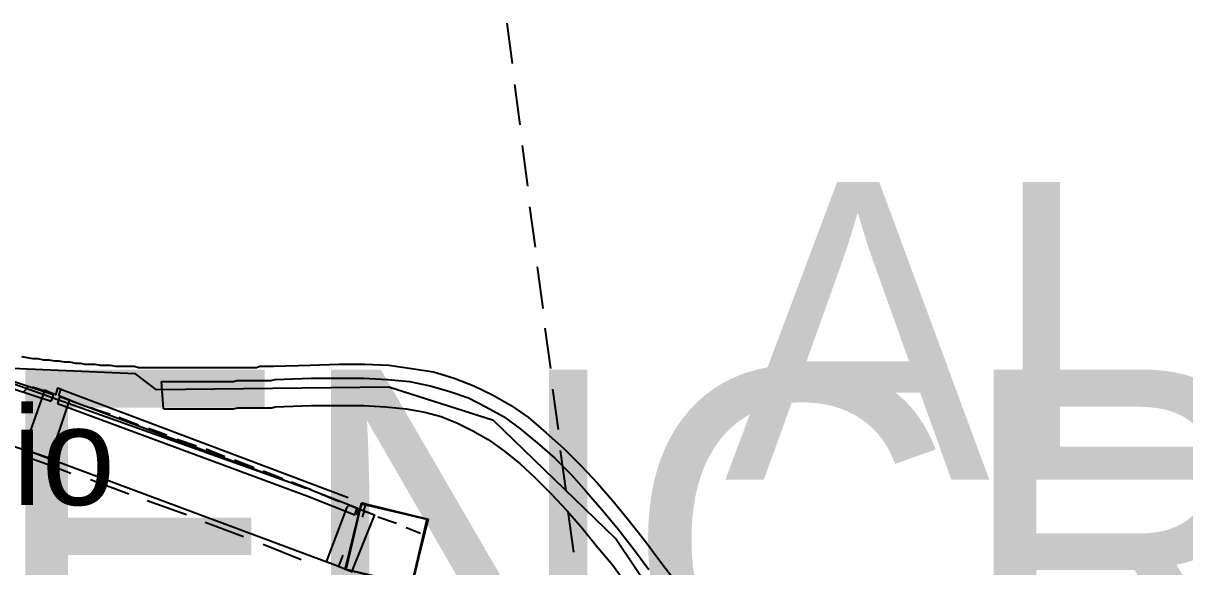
# Model space of a CAD drawing. Header units: feet. Extents: x -84 to 198, y -22 to 181.
# Drawn here: x 121.38 to 135.55, y 153.02 to 159.66 of the extents above; entities that cross this region are included whole.
import ezdxf
from ezdxf.enums import TextEntityAlignment as Align

# ---------------------------------------------------------------- set-up
doc = ezdxf.new("R2010")
doc.units = ezdxf.units.FT
for name, color, linetype in [('A-AREA-UNIDAD', 30, 'CONTINUOUS'), ('A-LINEA', 7, 'CONTINUOUS'), ('A-NOMBRE-ESPACIO', 2, 'CONTINUOUS'), ('A-TEXTO-PDF', 3, 'CONTINUOUS')]:
    doc.layers.add(name, color=color, linetype=linetype)

msp = doc.modelspace()

# ---------------------------------------------------------------- linework, layer by layer
at = {"layer": 'A-AREA-UNIDAD'}
msp.add_lwpolyline([(135.76, 140.7822), (133.04, 146.2222), (130.72, 150.2222), (128.608, 153.3689), (127.12, 154.8089), (125.84, 155.2178), (123.008, 155.1822), (122.752, 155.3778), (119.92, 155.5022), (114.528, 157.1378), (110.368, 158.1333)], dxfattribs=at)
at = {"layer": 'A-LINEA'}
for p, q in [((127.28, 159.6578), (127.3467, 159.1644)), ((127.3733, 158.9111), (127.44, 158.4178)), ((127.4667, 158.1644), (127.5333, 157.6711)), ((127.56, 157.4178), (127.6267, 156.9244)), ((127.6533, 156.6844), (127.72, 156.1778)), ((118.04, 156.2444), (121.72, 155.0444)), ((127.7467, 155.9378), (127.8133, 155.4444)), ((124.8383, 153.9785), (119.6761, 155.8195)), ((117.8133, 155.6178), (121.5467, 154.4044)), ((121.3867, 155.1644), (121.4533, 155.2311)), ((121.7333, 155.1378), (121.4933, 155.2178)), ((123.0933, 154.9511), (123.0667, 155.2844)), ((121.84, 155.1911), (125.3467, 153.8711)), ((122.08, 155.0044), (121.84, 155.0978)), ((127.84, 155.1911), (127.9067, 154.6978)), ((122.7867, 154.7511), (122.5467, 154.8444)), ((123.1333, 154.6311), (122.9067, 154.7111)), ((123.4933, 154.4978), (123.2533, 154.5778)), ((121.5467, 154.4044), (125.2267, 153.0311)), ((123.84, 154.3644), (123.6133, 154.4578)), ((127.9333, 154.4444), (128, 153.9511)), ((124.2, 154.2311), (123.96, 154.3244)), ((122.6667, 153.9111), (122.2, 154.0844)), ((124.5467, 154.0978), (124.3067, 154.1911)), ((124.8933, 153.9644), (124.6533, 154.0578)), ((123.3733, 153.6578), (122.8933, 153.8311)), ((125.24, 153.8178), (125.0133, 153.9111)), ((125.5867, 153.6844), (125.36, 153.7778)), ((128.0267, 153.6978), (128.0933, 153.2044)), ((124.0667, 153.3911), (123.6, 153.5644)), ((125.9333, 153.5511), (125.7067, 153.6311)), ((124.0933, 144.2178), (126.2933, 153.4978)), ((126.2267, 153.4311), (126.0533, 153.4978)), ((124.7733, 153.1111), (124.3067, 153.2978)), ((125.28, 153.1644), (125.2267, 153.0311))]:
    msp.add_line(p, q, dxfattribs=at)
for points in [[(121.72, 155.0444), (121.7467, 155.0978), (121.7467, 155.1244), (119.8533, 155.7511)], [(121.36, 155.5911), (121.4267, 155.5778), (121.4933, 155.5644), (121.56, 155.5644), (121.6267, 155.5511), (121.6933, 155.5511), (121.76, 155.5378), (121.8133, 155.5378), (121.88, 155.5244), (121.9467, 155.5244), (122.0133, 155.5111), (122.08, 155.5111), (122.1333, 155.4978), (122.2, 155.4978), (122.2533, 155.4978), (122.32, 155.4844), (122.3867, 155.4844), (122.44, 155.4844), (122.5067, 155.4711), (122.56, 155.4711), (122.6133, 155.4711), (122.68, 155.4711), (122.7333, 155.4711), (122.7867, 155.4578), (122.8533, 155.4578), (122.9067, 155.4578), (122.96, 155.4578), (123.0133, 155.4578), (123.0667, 155.4578), (123.12, 155.4578), (123.1733, 155.4578), (123.2267, 155.4578), (123.28, 155.4578), (123.3333, 155.4578), (123.3867, 155.4578), (123.44, 155.4578), (123.4933, 155.4578), (123.5467, 155.4578), (123.6, 155.4578), (123.6533, 155.4578), (123.6933, 155.4578), (123.7467, 155.4578), (123.8, 155.4578), (123.84, 155.4578), (123.8933, 155.4578), (123.9467, 155.4578), (123.9867, 155.4578), (124.04, 155.4578), (124.08, 155.4578), (124.1333, 155.4578), (124.1733, 155.4578), (124.2267, 155.4578), (124.2667, 155.4711), (124.3067, 155.4711), (124.36, 155.4711), (124.4, 155.4711), (124.44, 155.4711), (124.88, 155.4844), (125.2267, 155.4978), (125.5467, 155.4978), (125.84, 155.4844), (126.12, 155.4444), (126.3867, 155.4044), (126.64, 155.3244), (126.88, 155.2311), (127.1067, 155.1244), (127.3333, 154.9911), (127.5467, 154.8444), (127.76, 154.6578), (127.9733, 154.4711), (128.1867, 154.2578), (128.3867, 154.0444), (128.5733, 153.8311), (128.76, 153.6044), (128.96, 153.3511), (129.1467, 153.0978), (129.3333, 152.8578)], [(123.0667, 155.2844), (123.12, 155.2844), (123.1733, 155.2844), (123.2267, 155.2844), (123.28, 155.2844), (123.3333, 155.2844), (123.3867, 155.2844), (123.44, 155.2844), (123.4933, 155.2844), (123.5467, 155.2844), (123.6, 155.2844), (123.6533, 155.2844), (123.6933, 155.2844), (123.7467, 155.2844), (123.8, 155.2844), (123.8533, 155.2844), (123.8933, 155.2844), (123.9467, 155.2844), (123.9867, 155.2978), (124.04, 155.2978), (124.0933, 155.2978), (124.1333, 155.2978), (124.1733, 155.2978), (124.2267, 155.2978), (124.2667, 155.2978), (124.32, 155.2978), (124.36, 155.2978), (124.4, 155.2978), (124.4533, 155.3111), (124.8933, 155.3244), (125.2267, 155.3244), (125.5333, 155.3244), (125.8267, 155.3111), (126.0933, 155.2844), (126.3467, 155.2311), (126.5867, 155.1644), (126.8133, 155.0844), (127.0267, 154.9778), (127.24, 154.8578), (127.44, 154.7111), (127.6533, 154.5378), (127.8667, 154.3511), (128.0667, 154.1511), (128.2533, 153.9378), (128.44, 153.7244), (128.6267, 153.4978), (128.8267, 153.2444), (129.0133, 152.9911)], [(121.9333, 155.0178), (121.9467, 155.0578), (121.8133, 155.1111), (121.84, 155.1911), (121.8, 155.2044), (121.7733, 155.1244), (121.64, 155.1778), (121.6267, 155.1378), (121.3867, 154.4578), (121.7067, 154.3511), (121.9333, 155.0178)], [(124.8267, 153.9778), (121.8267, 155.0978), (121.8133, 155.0711), (121.8, 155.0178)], [(121.8, 155.0178), (124.8533, 153.8844), (125.4267, 153.6578), (125.4533, 153.7378), (124.88, 153.9644)], [(122.44, 154.8844), (122.32, 154.9244), (122.2, 154.9644)], [(123.0933, 154.9511), (123.12, 154.9511), (123.1733, 154.9511), (123.2267, 154.9511), (123.28, 154.9511), (123.3333, 154.9511), (123.3867, 154.9511), (123.44, 154.9511), (123.4933, 154.9511), (123.5467, 154.9511), (123.6, 154.9511), (123.6533, 154.9511), (123.7067, 154.9511), (123.76, 154.9511), (123.8, 154.9511), (123.8533, 154.9511), (123.9067, 154.9511), (123.9467, 154.9511), (124, 154.9644), (124.0533, 154.9644), (124.0933, 154.9644), (124.1467, 154.9644), (124.1867, 154.9644), (124.24, 154.9644), (124.28, 154.9644), (124.32, 154.9644), (124.3733, 154.9644), (124.4133, 154.9644), (124.4533, 154.9778), (124.8933, 154.9911), (125.2267, 154.9911), (125.5333, 154.9911), (125.8, 154.9778), (126.0533, 154.9511), (126.28, 154.9111), (126.48, 154.8578), (126.68, 154.7778), (126.8667, 154.6844), (127.0533, 154.5778), (127.24, 154.4444), (127.44, 154.2844), (127.6267, 154.1111), (127.8267, 153.9111), (128.0133, 153.7111), (128.1867, 153.5111), (128.3733, 153.2844), (128.5733, 153.0444), (128.7467, 152.8044)], [(121.96, 154.1644), (121.72, 154.2578), (121.4933, 154.3378)], [(125.3333, 153.7511), (125.36, 153.7778), (125.4933, 153.7244), (125.52, 153.8044), (125.56, 153.7911), (125.5333, 153.7111), (125.6667, 153.6578), (125.6533, 153.6311), (125.3867, 152.9644), (125.08, 153.0844), (125.3333, 153.7511)], [(125.5067, 153.8044), (126.32, 153.6044), (126.12, 152.7911), (125.3067, 152.9911), (125.5067, 153.8044)], [(125.5067, 153.7911), (126.3067, 153.6044), (126.12, 152.8044), (125.32, 152.9911), (125.5067, 153.7911)], [(125.4667, 153.7378), (125.4533, 153.6978), (125.44, 153.6578)], [(125.52, 153.6311), (125.5333, 153.6711), (125.5467, 153.7111)]]:
    msp.add_lwpolyline(points, dxfattribs=at)

# ---------------------------------------------------------------- texts
at = {"layer": 'A-NOMBRE-ESPACIO'}
msp.add_text('Dormitorio', height=1.2, dxfattribs=at).set_placement((118.8, 153.7778), align=Align.CENTER)
at = {"layer": 'A-TEXTO-PDF'}
for s, height, p in [('ALLOWABLE', 3.633, (144.6541, 154.0865)), ('ENCROACHMENT', 4.186, (144.8906, 151.2455))]:
    msp.add_text(s, height=height, dxfattribs=at).set_placement(p, align=Align.CENTER)

doc.saveas('drawing.dxf')
